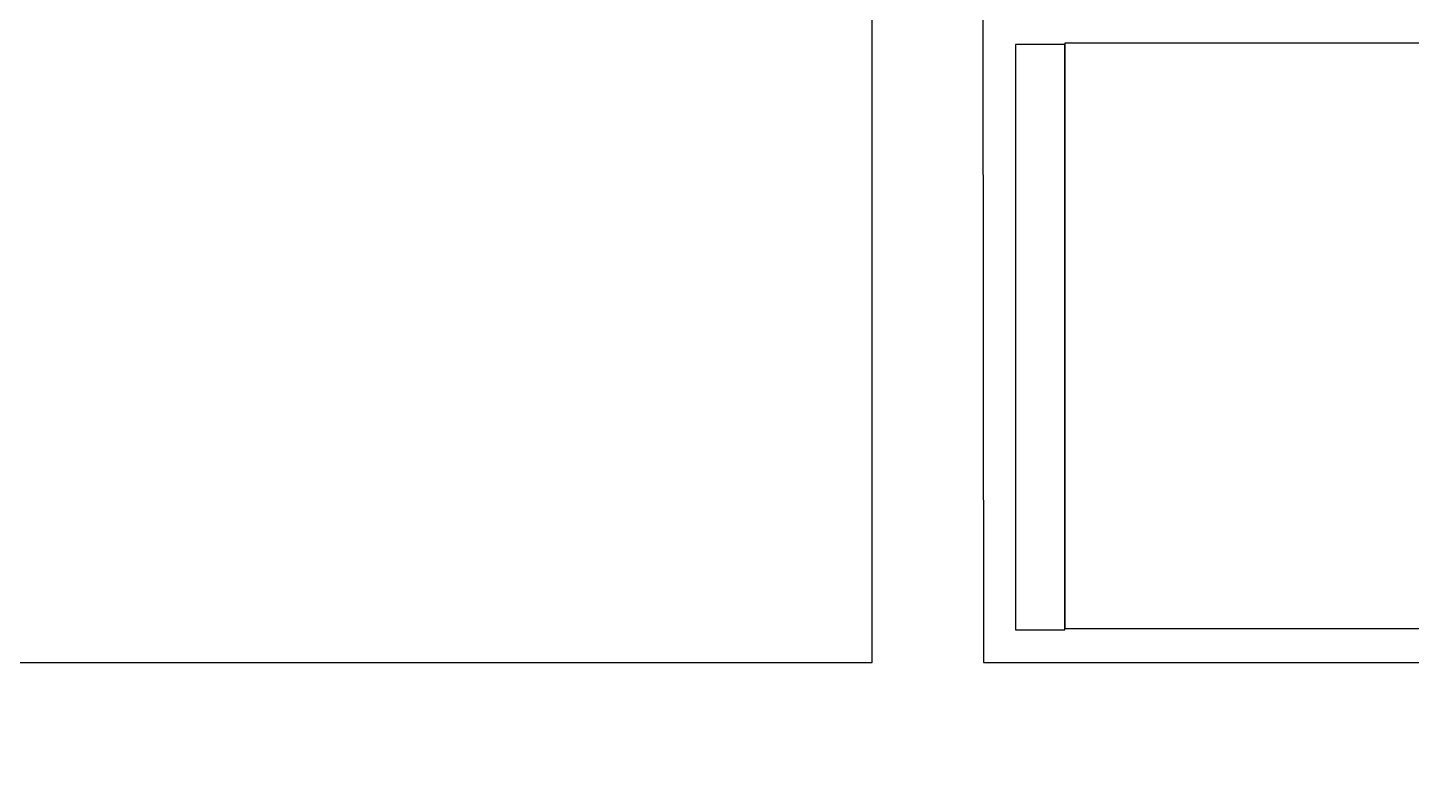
# Model space of a CAD drawing. Header units: millimetres. Extents: x -155 to 94595, y -3153 to 63413.
# Drawn here: x 78931 to 81058, y 48252 to 49374 of the extents above; entities that cross this region are included whole.
import ezdxf

# ---------------------------------------------------------------- set-up
doc = ezdxf.new("R2010")
doc.units = ezdxf.units.MM
doc.layers.add('int', color=185, linetype='Continuous')
doc.layers.add('wall', color=5, linetype='Continuous')

msp = doc.modelspace()

# ---------------------------------------------------------------- linework, layer by layer
at = {"layer": 'int'}
for p, q in [((80525.851, 49348.26), (80449.651, 49348.26)), ((80449.651, 49348.26), (80449.651, 48448.26)), ((82965.851, 49350.258), (80525.851, 49350.258)), ((80525.851, 49350.258), (80525.851, 48450.258)), ((80525.851, 48448.26), (80525.851, 49348.26)), ((80449.651, 48448.26), (80525.851, 48448.26)), ((80525.851, 48450.258), (82965.851, 48450.258))]:
    msp.add_line(p, q, dxfattribs=at)
at = {"layer": 'wall'}
msp.add_lwpolyline([(73263.756, 30098.557), (73093.232, 30098.557), (73093.232, 44976.989), (73265.005, 44976.989), (73265.097, 43006.989), (75895.097, 43006.989), (75895.097, 48397.894), (80229.478, 48397.894), (80229.478, 49397.989), (80399.478, 49397.989), (80400.836, 48397.894), (85765.097, 48397.894), (85765.097, 44756.989), (85595.097, 44756.989), (85594.187, 48227.894), (76065.097, 48227.894), (76065.097, 42956.989), (85765.097, 42956.989), (85765.097, 42836.989), (74037.114, 42836.989), (73263.756, 42836.989)], close=True, dxfattribs=at)

doc.saveas('drawing.dxf')
